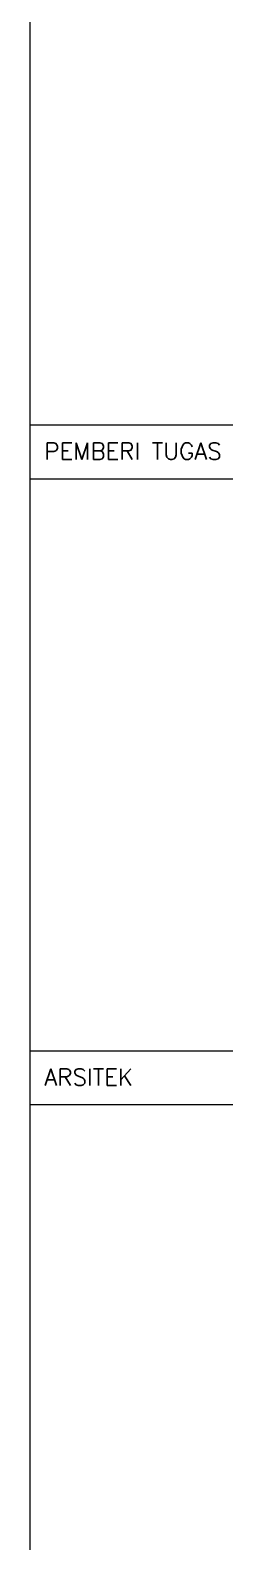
# Model space of a CAD drawing. Header units: millimetres. Extents: x -9564 to 494436, y -140371 to 4257.
# Drawn here: x 7.38 to 8.28, y 116.58 to 123.58 of the extents above; entities that cross this region are included whole.
import ezdxf
from ezdxf.enums import TextEntityAlignment as Align

# ---------------------------------------------------------------- set-up
doc = ezdxf.new("R2010")
doc.units = ezdxf.units.MM
doc.header["$MEASUREMENT"] = 0
doc.linetypes.add('DASHED2', pattern=[0.375, 0.25, -0.125])
for name, color, linetype, lineweight in [('LEGEND', 1, 'DASHED2', 50), ('XR-KOP A3_MOZART$0$A-TXTKOP', 3, 'Continuous', 5), ('XR-KOP A3_MOZART$0$KOP-A1$0$A-GRSKOP', 1, 'Continuous', 5), ('XR-KOP A3_MOZART$0$KOP-A1$0$A-TXTKOP', 3, 'Continuous', 5)]:
    doc.layers.add(name, color=color, linetype=linetype, lineweight=lineweight)
doc.styles.add('HAND', font='ROMAND.SHX', dxfattribs={"width": 0.8, "height": 250})
doc.styles.add('XR-KOP A3_MOZART$0$KOP-A1$0$ROMANS', font='romans.shx', dxfattribs={"height": 200})
doc.styles.add('XR-KOP A3_MOZART$0$ROMAND', font='romand.shx', dxfattribs={"height": 2, "bigfont": 'bigfont.shx'})

# ---------------------------------------------------------------- blocks, each defined once
blk = doc.blocks.new('hsdh')
at = {"layer": 'XR-KOP A3_MOZART$0$KOP-A1$0$A-GRSKOP', "linetype": 'Continuous', "lineweight": 5}
for p, q in [((140384.5, 56659.8), (140384.5, 82137.7)), ((140384.5, 74466.3), (145016.9, 74466.3)), ((140384.5, 74244), (145016.9, 74244)), ((140384.5, 71876), (145016.9, 71876)), ((140384.5, 71653.7), (145016.9, 71653.7))]:
    blk.add_line(p, q, dxfattribs=at)
at = {"layer": 'XR-KOP A3_MOZART$0$KOP-A1$0$A-TXTKOP', "lineweight": 5, "style": 'XR-KOP A3_MOZART$0$KOP-A1$0$ROMANS'}
for s, height, p in [('PEMBERI TUGAS', 69.485, (140442.9, 74322.9)), ('ARSITEK', 69.49, (140442.9, 71732.6))]:
    blk.add_text(s, height=height, dxfattribs=at).set_placement(p)
blk = doc.blocks.new('A$C2a879c63')
at = {"layer": 'LEGEND', "xscale": 0.00111896417510141, "yscale": 0.00111896417510141, "zscale": 0.00111896417510141}
blk.add_blockref('hsdh', (-120.787, -62.8819), dxfattribs=at)
at = {"color": 4, "style": 'HAND'}
for tag, height, rotation, p in [('DRY.WASHER', 0.054, 0, (11.9366, 24.9122)), ('PATIO', 0.135, 0, (20.9666, 21.5696)), ('GENSET', 0.135, 0, (18.2157, 17.1045)), ('PLANTERBOX', 0.135, 90, (22.169, 13.2959)), ('PLANTERBOX', 0.135, 0, (18.5224, 11.5633)), ('PATIO', 0.135, 0, (400.0395, 10.821)), ('CARPORT', 0.135, 0, (12.157, 9.7744)), ('CARPORT', 0.135, 0, (20.6202, 9.7744))]:
    blk.add_attdef(tag, text='', height=height, rotation=rotation, dxfattribs=at).set_placement(p, align=Align.MIDDLE)
at = {"layer": 'XR-KOP A3_MOZART$0$A-TXTKOP', "style": 'XR-KOP A3_MOZART$0$ROMAND'}
for tag, p in [('1:200', (37.0468, 3.1879)), ('1:100', (79.0468, 3.1879)), ('1:100', (121.0468, 3.1879)), ('1:100', (163.0468, 3.1879)), ('1:100', (205.0468, 3.1879)), ('1:100', (247.0468, 3.1879)), ('1:100', (289.0468, 3.1879)), ('1:100', (331.0468, 3.1879)), ('1:100', (373.0468, 3.1879)), ('1:100', (415.0468, 3.1879)), ('1:100', (457.0468, 3.1879)), ('1:100', (499.0468, 3.1879))]:
    blk.add_attdef(tag, text='', height=0.1296, dxfattribs=at).set_placement(p, align=Align.MIDDLE)

msp = doc.modelspace()

# ---------------------------------------------------------------- block references
msp.add_blockref('A$C2a879c63', (-28.9148, 101.3058))

doc.saveas('drawing.dxf')
